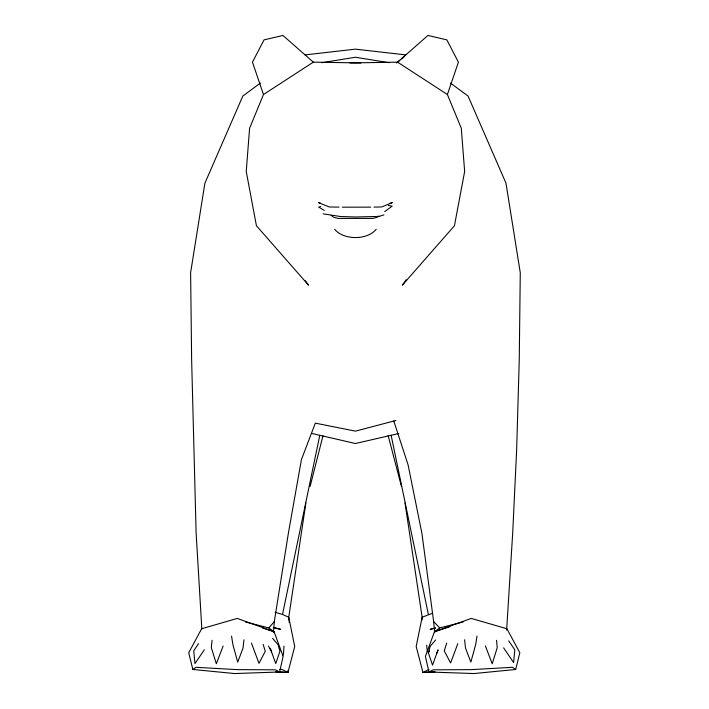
<?xml version="1.0" encoding="UTF-8"?>
<svg xmlns="http://www.w3.org/2000/svg" width="709" height="709" viewBox="0 0 709 709"><rect width="100%" height="100%" fill="white"/><g stroke="black" fill="none" stroke-linecap="round" stroke-linejoin="round"><path stroke-width="1.06" d="M283.981 646.085L283.511 653.76L282.678 655.71M506.634 630.097L512.696 532.946L516.622 450.437L519.254 359.88L520.273 272.761L505.987 183.179L468.055 96.043L450.463 83.059M273.444 632.552L274.303 621.58L288.341 533.46L301.414 459.654L315.319 423.149L355.439 431.134L395.914 420.49M421.864 620.446L422.139 617.238L404.999 502.885M212.044 640.254L211.309 647.609L216.342 663.784L223.131 646.005M243.958 639.793L243.027 648.106L237.71 662.1L232.889 644.57L231.542 636.088M305.889 502.885L288.749 617.238L289.21 622.582M477.015 636.088L475.668 644.57L470.847 662.1L465.529 648.106L464.599 639.793M276.058 671.804L287.943 672.486L294.714 646.475L288.749 617.238L282.51 614.481L319.777 435.308M262.702 628.077L274.091 631.719L237.302 618.416L201.631 628.759L188.727 652.741L192.848 669.473L234.59 673.55L279.612 671.99L283.139 656.366L274.091 631.719L268.808 627.935L245.341 621.953M515.709 669.473L519.83 652.741L506.926 628.759L471.255 618.416L434.466 631.719L425.418 656.366L428.936 671.99L473.966 673.55L515.709 669.473L512.554 667.311L471.184 669.633L433.155 669.828L428.936 671.99M310.143 486.356L322.941 435.902M436.691 653.468L438.056 649.852L432.543 665.157L428.351 652.829L430.257 646.191L435.663 639.961M457.828 643.675L450.596 662.933L444.259 650.871L446.714 643.081M406.239 279.78L402.375 285.142L454.442 225.754L464.652 171.481L461.293 128.24L447.406 94.536L458.413 62.144L446.847 39.872L427.944 35.45L397.554 62.144L350.016 62.95M360.872 62.95L313.334 62.144L263.482 94.536L249.595 128.24L246.236 171.481L256.436 225.754L308.512 285.142L305.295 280.675M428.351 652.829L429.503 650.968M198.493 643.639L193.743 650.791L194.948 663.58L204.343 649.772M268.808 627.935L274.303 621.58M376.222 229.282C367.227 240.324 343.661 240.324 334.666 229.282M396.446 63.057L399.858 60.292M401.56 58.909L404.121 56.844M378.845 216.05L377.161 217.326L372.907 218.407L337.98 218.407L333.717 217.326L331.209 215.412M260.425 83.059L242.832 96.043L204.901 183.179L190.615 272.761L191.634 359.88L196.118 532.946L201.843 629.051M384.712 211.583L392.21 206.142L388.31 205.495M463.216 621.953L439.748 627.935L434.466 631.719L450.002 626.747M192.848 669.473L196.003 667.311L237.373 669.633L275.402 669.828L279.612 671.99M428.963 669.447L422.936 672.486L416.174 646.475L422.139 617.238L432.605 613.205M383.994 214.854L379.093 216.413L355.528 216.989L340.533 216.529L323.1 213.843M320.628 206.523L318.678 207.081L324.297 210.458M389.347 203.465L392.316 202.641L381.646 206.966L373.998 207.09M435.486 627.979L430.159 629.379L435.353 628.05M398.848 433.509L355.439 443.515L312.04 433.509M321.806 62.693L355.439 57.261L389.081 62.693M305.038 54.903L355.439 49.151L405.849 54.903M434.892 671.778L422.936 672.486L434.83 671.804M370.727 207.143L342.341 207.179M279.771 669.438L281.925 669.447L287.943 672.486L287.774 670.67M339.07 207.125L329.242 206.966L318.571 202.641L320.548 203.191M275.996 671.778L287.943 672.486M273.452 627.518L280.729 629.379L273.266 627.412M275.101 612.257L282.51 614.481M397.554 62.144L447.406 94.536M313.334 62.144L282.944 35.45L264.04 39.872L252.475 62.144L263.482 94.536M393.77 420.96L408.083 464.882L421.935 533.46L433.642 621.58L439.748 627.935M272.619 638.375L278.025 644.605L279.931 651.243L275.739 663.571L270.226 648.274L271.591 651.881M508.707 640.883L514.814 649.781L513.608 662.569L503.612 647.858M268.516 646.076L270.333 649.861M485.426 646.005L492.214 663.784L497.248 647.609L496.513 640.254M263.145 644.428L265.299 651.243L258.962 663.305L251.438 643.045M388.124 435.441L401.427 486.356M391.138 435.308L428.378 614.481M426.65 645.155L427.341 651.731M433.642 621.58L434.732 632.552"/></g></svg>
